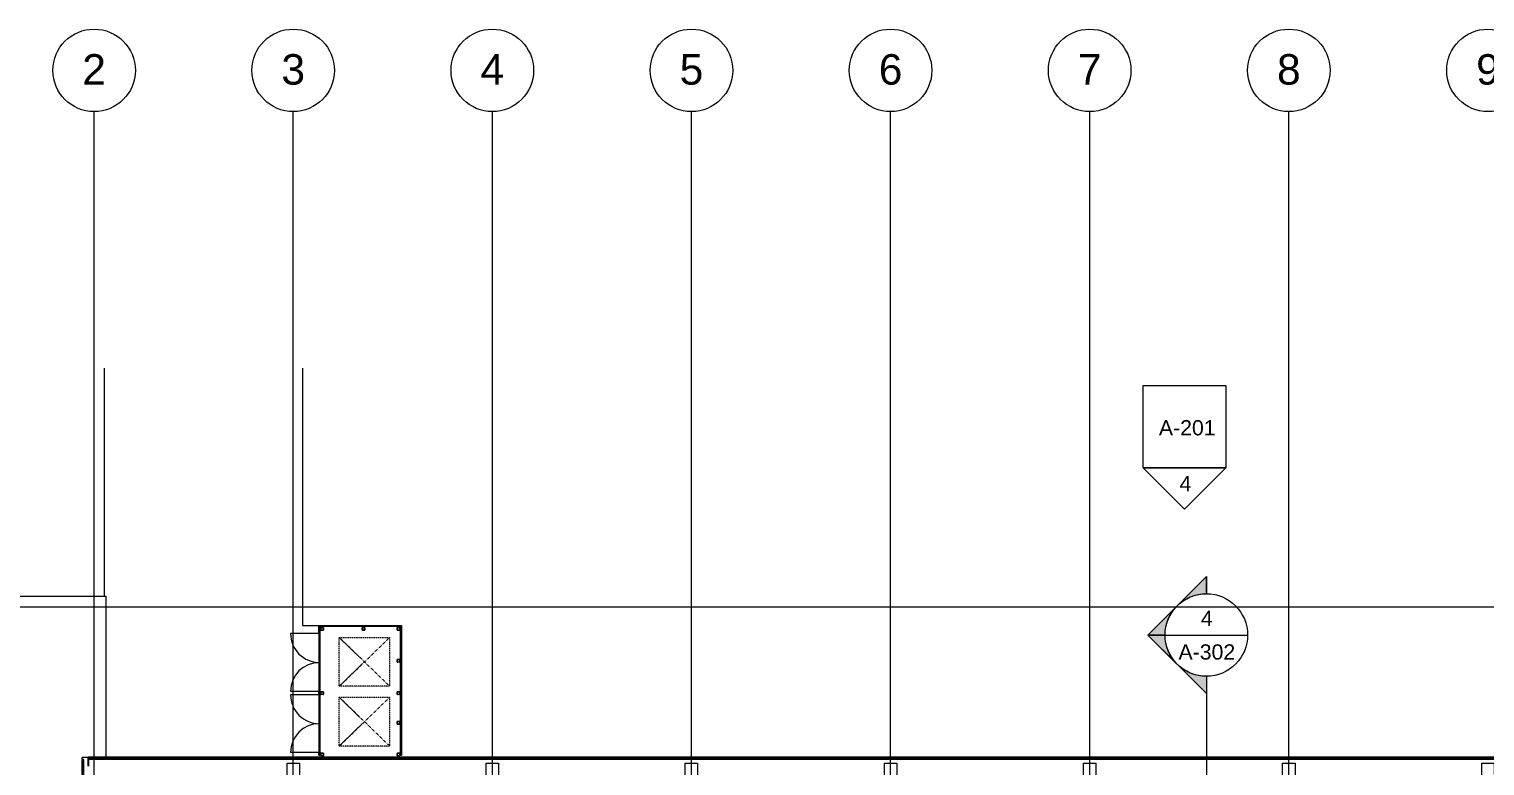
# Model space of a CAD drawing. Header units: inches. Extents: x 21571 to 32399, y -23276 to -19987.
# Drawn here: x 28496 to 30612, y -21133 to -20062 of the extents above; entities that cross this region are included whole.
import ezdxf

# ---------------------------------------------------------------- set-up
doc = ezdxf.new("R2010")
doc.units = ezdxf.units.IN
doc.header["$MEASUREMENT"] = 0
doc.linetypes.add('Grid Line 1_2_', pattern=[0.875, 0.5, -0.125, 0.125, -0.125])
doc.linetypes.add('Hidden 1_8_', pattern=[0.1875, 0.125, -0.0625])
for name, color, linetype, lineweight in [('A-DETL-HDLN', 90, 'Hidden 1_8_', 9), ('A-DOOR', 31, 'Continuous', 9), ('A-GLAZ-CWMG', 51, 'Continuous', 9), ('A-ROOF', 132, 'Continuous', 9), ('A-WALL', 113, 'Continuous', 9), ('A-WALL-PATT', 111, 'Continuous', 25), ('EOP-PR', 4, 'Continuous', 9), ('G-ANNO-SYMB', 111, 'Continuous', 9), ('L-SITE-WALL', 31, 'Continuous', 9), ('S-BEAM', 12, 'Continuous', 9), ('S-COLS', 52, 'Continuous', 9), ('S-GRID', 1, 'Continuous', 9), ('S-GRID-IDEN', 1, 'Continuous', 9)]:
    doc.layers.add(name, color=color, linetype=linetype, lineweight=lineweight)
doc.styles.add('Arial', font='arial.ttf', dxfattribs={"height": 44.258982})
doc.styles.add('Arial_1', font='arial.ttf', dxfattribs={"height": 22.129491})

# ---------------------------------------------------------------- blocks, each defined once
blk = doc.blocks.new('Family7 - Family7-772884-Roof Low')
at = {"layer": 'S-BEAM'}
for p, q in [((23076.9, -22360.2), (23076.9, -21129.5)), ((23076.9, -21129.5), (23094.9, -21129.5)), ((23094.9, -21129.5), (23094.9, -22360.2)), ((23076.9, -22360.2), (23094.9, -22360.2))]:
    blk.add_line(p, q, dxfattribs=at)
blk = doc.blocks.new('Rectangular Mullion - Profile_Polycarbonate_Upper and left-1002642-Roof Low')
at = {"layer": 'A-GLAZ-CWMG', "lineweight": 13}
for p, q in [((-3.622, 1.141125), (0, 1.141125)), ((-3.622, 0.787125), (-3.622, 1.141125)), ((-3.372, 0.787125), (-3.622, 0.787125)), ((-0.0625, 1.078625), (-3.5595, 1.078625)), ((-3.5595, 1.078625), (-3.5595, 0.849625)), ((-3.5595, 0.849625), (-3.372, 0.849625)), ((-3.372, 0.849625), (-3.372, 0.787125)), ((-0.0625, -0.922375), (-0.0625, 1.078625)), ((0, 1.141125), (0, -0.984875)), ((-2.834, -0.984875), (-2.834, -0.859875)), ((-2.834, -0.859875), (-2.7715, -0.859875)), ((0, -0.984875), (-2.834, -0.984875)), ((-2.7715, -0.859875), (-2.7715, -0.922375)), ((-2.7715, -0.922375), (-0.0625, -0.922375))]:
    blk.add_line(p, q, dxfattribs=at)
blk = doc.blocks.new('dumpster door - one-1001559-Roof Low')
at = {"layer": 'A-DOOR'}
h = blk.add_hatch(dxfattribs=at)
h.set_pattern_fill('FP_5', color=256, style=0, pattern_type=2)
h.set_pattern_definition([(270, (5793.642, 0), (-8, -5e-16), [])])
h.paths.add_polyline_path([(42, 0.5), (-42, 0.5), (-42, -0.5), (42, -0.5)], flags=0)
for p, q in [((-42, 0.5), (42, 0.5)), ((-42, -0.5), (-42, 0.5)), ((-42, 0), (-42, -42)), ((42, 0.5), (42, -0.5)), ((42, 0), (42, -42)), ((42, -0.5), (-42, -0.5))]:
    blk.add_line(p, q, dxfattribs=at)
for centre, start, end in [((-42, 0), 270, 0), ((42, 0), 180, 270)]:
    blk.add_arc(centre, 42, start, end, dxfattribs=at)
blk = doc.blocks.new('HSS-Hollow Structural Section-Column - HSS4X4X1_4-1001889-Roof Low')
at = {"layer": 'S-COLS'}
for p, q in [((-2, -1.534), (-2, 1.534)), ((-1.767, 1.534), (-1.767, -1.534)), ((-1.534, 2), (1.534, 2)), ((1.534, 1.767), (-1.534, 1.767)), ((1.767, -1.534), (1.767, 1.534)), ((2, 1.534), (2, -1.534)), ((-1.534, -1.767), (1.534, -1.767)), ((1.534, -2), (-1.534, -2))]:
    blk.add_line(p, q, dxfattribs=at)
for centre, radius, start, end in [((-1.534, 1.534), 0.466, 90, 180), ((-1.534, 1.534), 0.233, 90, 180), ((1.534, 1.534), 0.466, 360, 90), ((1.534, 1.534), 0.233, 360, 90), ((-1.534, -1.534), 0.466, 180, 270), ((-1.534, -1.534), 0.233, 180, 270), ((1.534, -1.534), 0.466, 270, 360), ((1.534, -1.534), 0.233, 270, 360)]:
    blk.add_arc(centre, radius, start, end, dxfattribs=at)
blk = doc.blocks.new('Grid - Grid Head - Circle-14747-Roof Low')
at = {"layer": 'S-GRID-IDEN'}
blk.add_circle((0, 0), 0.25, dxfattribs=at)
blk = doc.blocks.new('Elevation - Detail Number-93309-Roof Low')
at = {"layer": 'G-ANNO-SYMB'}
for p, q in [((-0.25, -0.25), (-0.25, 0.25)), ((-0.25, 0.25), (0.25, 0.25)), ((0.25, 0.25), (0.25, -0.25)), ((0.25, -0.25), (-0.25, -0.25))]:
    blk.add_line(p, q, dxfattribs=at)
blk = doc.blocks.new('Elevation - Detail Number-93036-Roof Low')
at = {"layer": 'G-ANNO-SYMB'}
for p, q in [((0, 0.25), (-0.25, 0)), ((0.25, 0), (0, 0.25)), ((-0.25, 0), (0.25, 0))]:
    blk.add_line(p, q, dxfattribs=at)
blk = doc.blocks.new('Section - Section Head - Filled-1526-Roof Low')
at = {"layer": 'G-ANNO-SYMB'}
h = blk.add_hatch(color=256, dxfattribs=at)
edge = h.paths.add_edge_path(flags=0)
edge.add_line((-0.4268, 0.1768), (-0.25, 0.3536))
edge.add_line((-0.25, 0.3536), (-0.25, 0.25))
edge.add_arc((-0.25, 0), 0.25, 90, 135)
h = blk.add_hatch(color=256, dxfattribs=at)
edge = h.paths.add_edge_path(flags=0)
edge.add_arc((-0.25, 0), 0.25, 45, 90)
edge.add_line((-0.25, 0.25), (-0.25, 0.3536))
edge.add_line((-0.25, 0.3536), (-0.0732, 0.1768))
h = blk.add_hatch(color=256, dxfattribs=at)
edge = h.paths.add_edge_path(flags=0)
edge.add_arc((-0.25, 0), 0.2503, 137.9216, 180)
edge.add_line((-0.5003, 0), (-0.6036, 0))
edge.add_line((-0.6036, 0), (-0.4358, 0.1678))
h = blk.add_hatch(color=256, dxfattribs=at)
edge = h.paths.add_edge_path(flags=0)
edge.add_line((-0.0642, 0.1678), (0.1036, 0))
edge.add_line((0.1036, 0), (0.0003, 0))
edge.add_arc((-0.25, 0), 0.2503, 0, 42.0784)
for p, q in [((-0.25, 0.3536), (-0.6036, 0)), ((-0.25, 0.3536), (-0.4268, 0.1768)), ((-0.25, 0.3536), (0.1036, 0)), ((-0.25, 0.25), (-0.25, 0.3536)), ((-0.0732, 0.1768), (-0.25, 0.3536)), ((-0.25, 0.3536), (-0.25, 0.25)), ((-0.4358, 0.1678), (-0.6036, 0)), ((0.1036, 0), (-0.0642, 0.1678)), ((-0.6036, 0), (-0.5003, 0)), ((0.0003, 0), (0.1036, 0)), ((-0.5, 0), (-0.6036, 0)), ((0, 0), (0.1036, 0))]:
    blk.add_line(p, q, dxfattribs=at)
for radius, start, end in [(0.25, 360, 180), (0.25, 90, 135), (0.25, 45, 90), (0.2503, 137.9216, 180), (0.2503, 0, 42.0784), (0.25, 180, 360)]:
    blk.add_arc((-0.25, 0), radius, start, end, dxfattribs=at)

msp = doc.modelspace()

# ---------------------------------------------------------------- hatches: boundary and pattern name
at = {"layer": 'A-WALL-PATT', "lineweight": 9}
h = msp.add_hatch(dxfattribs=at)
h.set_pattern_fill('FP_3', color=256, style=0, pattern_type=2)
h.set_pattern_definition([(0, (5793.642, 0), (0, 30), []), (90, (5793.642, 0), (-30, 2e-15), [])])
h.paths.add_polyline_path([(31604.7, -21123.8), (31774.7, -21123.8), (31774.7, -21122.8), (28581.3, -21122.8), (28581.3, -21123.8), (31051.7, -21123.8)], flags=0)

# ---------------------------------------------------------------- linework, layer by layer
at = {"layer": 'A-DETL-HDLN'}
for p, q in [((28946.5, -20946.7), (29019.5, -20946.7)), ((28946.5, -21017.7), (28946.5, -20946.7)), ((28946.5, -20946.7), (29019.5, -21017.7)), ((29019.5, -20946.7), (28946.5, -21017.7)), ((29019.5, -20946.7), (29019.5, -21017.7)), ((29019.5, -21017.7), (28946.5, -21017.7)), ((28946.5, -21033.7), (29019.5, -21033.7)), ((28946.5, -21104.7), (28946.5, -21033.7)), ((28946.5, -21033.7), (29019.5, -21104.7)), ((29019.5, -21033.7), (28946.5, -21104.7)), ((29019.5, -21033.7), (29019.5, -21104.7)), ((29019.5, -21104.7), (28946.5, -21104.7))]:
    msp.add_line(p, q, dxfattribs=at)
at = {"layer": 'A-ROOF'}
for p, q in [((28607.4, -20887.1), (27793.8, -20887.1)), ((28607.4, -21121.3), (28607.4, -20887.1))]:
    msp.add_line(p, q, dxfattribs=at)
at = {"layer": 'A-WALL'}
for p, q in [((28581.3, -21122.8), (32079.9, -21122.8)), ((28581.3, -21123.8), (32078.9, -21123.8))]:
    msp.add_line(p, q, dxfattribs=at)
at = {"layer": 'A-WALL', "lineweight": 25}
for p, q in [((28574.4, -21124.5), (28572.9, -21124.5)), ((28572.9, -21124.5), (28572.9, -21293.7)), ((28574.4, -21293.7), (28574.4, -21124.5))]:
    msp.add_line(p, q, dxfattribs=at)
at = {"layer": 'EOP-PR'}
for p, q in [((28604.9, -20887.1), (28604.9, -20555)), ((28892.9, -20555), (28892.9, -20929.3)), ((28892.9, -20929.3), (28916.9, -20929.3))]:
    msp.add_line(p, q, dxfattribs=at)
at = {"layer": 'G-ANNO-SYMB'}
for p, q in [((30147.1, -20943.1), (30267.1, -20943.1)), ((30207.1, -21003.1), (30207.1, -22908.8))]:
    msp.add_line(p, q, dxfattribs=at)
at = {"layer": 'L-SITE-WALL'}
for p, q in [((28916.9, -20929.3), (29036.9, -20929.3)), ((28916.9, -20941.1), (28916.9, -20929.3)), ((29035.4, -20930.8), (28918.4, -20930.8)), ((28918.4, -20930.8), (28918.4, -20941.1)), ((29035.4, -21118.1), (29035.4, -20930.8)), ((29036.9, -20929.3), (29036.9, -21118.1)), ((28916.9, -20941.1), (28918.4, -20941.1)), ((28916.9, -21030.1), (28916.9, -21025.1)), ((28918.4, -21025.1), (28916.9, -21025.1)), ((28916.9, -21030.1), (28918.4, -21030.1)), ((28918.4, -21025.1), (28918.4, -21030.1)), ((28581.3, -21121.3), (28572.7, -21121.3)), ((28572.7, -21124.4), (28572.7, -21121.3)), ((28916.9, -21118.1), (28916.9, -21114.1)), ((28918.4, -21114.1), (28916.9, -21114.1)), ((28916.9, -21118.1), (28918.4, -21118.1)), ((28918.4, -21114.1), (28918.4, -21118.1)), ((29035.4, -21118.1), (29036.9, -21118.1)), ((28572.7, -21290.9), (28572.7, -21127.2))]:
    msp.add_line(p, q, dxfattribs=at)
at = {"layer": 'L-SITE-WALL', "lineweight": 25}
for p, q in [((32081.4, -21121.3), (28581.3, -21121.3)), ((28581.3, -21121.3), (28581.3, -21133.8))]:
    msp.add_line(p, q, dxfattribs=at)
at = {"layer": 'S-GRID', "linetype": 'Grid Line 1_2_'}
for p, q in [((28590, -23275.7), (28590, -20181.9)), ((28879.5, -23275.7), (28879.5, -20181.9)), ((29169, -23275.7), (29169, -20181.9)), ((29458.5, -23275.7), (29458.5, -20181.9)), ((29748, -23275.7), (29748, -20181.9)), ((30037.5, -23275.7), (30037.5, -20181.9)), ((30327, -23275.7), (30327, -20181.9)), ((32399.3, -20902.6), (27492.2, -20902.6))]:
    msp.add_line(p, q, dxfattribs=at)

# ---------------------------------------------------------------- block references
at = {"layer": 'A-DOOR', "rotation": 270}
for p in [(28917.6, -20983.1), (28917.6, -21072.1)]:
    msp.add_blockref('dumpster door - one-1001559-Roof Low', p, dxfattribs=at)
at = {"layer": 'A-GLAZ-CWMG', "extrusion": (0, 0, -1), "rotation": 89.99999999999544}
msp.add_blockref('Rectangular Mullion - Profile_Polycarbonate_Upper and left-1002642-Roof Low', (-28573.7, -21124.4), dxfattribs=at)
at = {"layer": 'G-ANNO-SYMB', "xscale": 239.9999999999998, "yscale": 239.9999999999998, "zscale": 239.9999999999998}
msp.add_blockref('Elevation - Detail Number-93309-Roof Low', (30175.3, -20640.2), dxfattribs=at)
at = {"layer": 'G-ANNO-SYMB', "extrusion": (0, 0, -1), "xscale": 239.9999999999998, "yscale": 239.9999999999998, "zscale": 239.9999999999998}
for name, p, rotation in [('Elevation - Detail Number-93036-Roof Low', (-30175.3, -20700.2), 180), ('Section - Section Head - Filled-1526-Roof Low', (-30207.1, -21003.1), 270.0000000000003)]:
    msp.add_blockref(name, p, dxfattribs=dict(at, rotation=rotation))
at = {"layer": 'S-BEAM'}
for p in [(5793.6, 0), (6083.1, 0), (6372.6, 0), (6662.1, 0), (6951.6, 0), (7241.1, 0), (7530.6, 0)]:
    msp.add_blockref('Family7 - Family7-772884-Roof Low', p, dxfattribs=at)
at = {"layer": 'S-COLS', "rotation": 180}
for p in [(28921.6, -20934.2), (28981.6, -20934.2), (29032.6, -20934.2), (29032.6, -20980.6), (28921.6, -21027.6), (29032.6, -21027.6), (29032.6, -21070.9), (28921.6, -21116.9), (29032.6, -21116.9)]:
    msp.add_blockref('HSS-Hollow Structural Section-Column - HSS4X4X1_4-1001889-Roof Low', p, dxfattribs=at)
at = {"layer": 'S-GRID-IDEN', "xscale": 239.9999999999998, "yscale": 239.9999999999998, "zscale": 239.9999999999998}
for p in [(28590, -20121.9), (28879.5, -20121.9), (29169, -20121.9), (29458.5, -20121.9), (29748, -20121.9), (30037.5, -20121.9), (30327, -20121.9), (30616.5, -20121.9)]:
    msp.add_blockref('Grid - Grid Head - Circle-14747-Roof Low', p, dxfattribs=at)

# ---------------------------------------------------------------- texts
at = {"layer": 'G-ANNO-SYMB', "attachment_point": 2, "line_spacing_factor": 0.938532, "style": 'Arial_1'}
for s, insert, char_height, width in [('4', (30207.8, -20907.7), 22.1, 20.52), ('A-302', (30207.8, -20956.7), 22.13, 98.28)]:
    msp.add_mtext(s, dxfattribs=dict(at, insert=insert, char_height=char_height, width=width))

# ---------------------------------------------------------------- next in the draw order: texts
at = {"layer": 'G-ANNO-SYMB', "attachment_point": 2, "line_spacing_factor": 0.938532, "style": 'Arial_1', "bg_fill": 3, "box_fill_scale": 1.25, "bg_fill_color": 0, "bg_fill_transparency": 0}
for s, insert, char_height, width in [('A-201', (30179.3, -20630.6), 22.13, 98.28), ('4', (30176.6, -20711.9), 22.1, 20.52)]:
    msp.add_mtext(s, dxfattribs=dict(at, insert=insert, char_height=char_height, width=width))
at = {"layer": 'S-GRID-IDEN', "char_height": 44.3, "width": 41.04, "attachment_point": 2, "line_spacing_factor": 0.938532, "style": 'Arial', "bg_fill": 3, "box_fill_scale": 1.25, "bg_fill_color": 0, "bg_fill_transparency": 0}
for s, insert in [('2', (28590, -20098.3)), ('3', (28879.5, -20098.3)), ('4', (29169, -20098.3)), ('5', (29458.5, -20098.3)), ('6', (29748, -20098.3)), ('7', (30037.5, -20098.3)), ('8', (30327, -20098.3)), ('9', (30616.5, -20098.3))]:
    msp.add_mtext(s, dxfattribs=dict(at, insert=insert))

doc.saveas('drawing.dxf')
